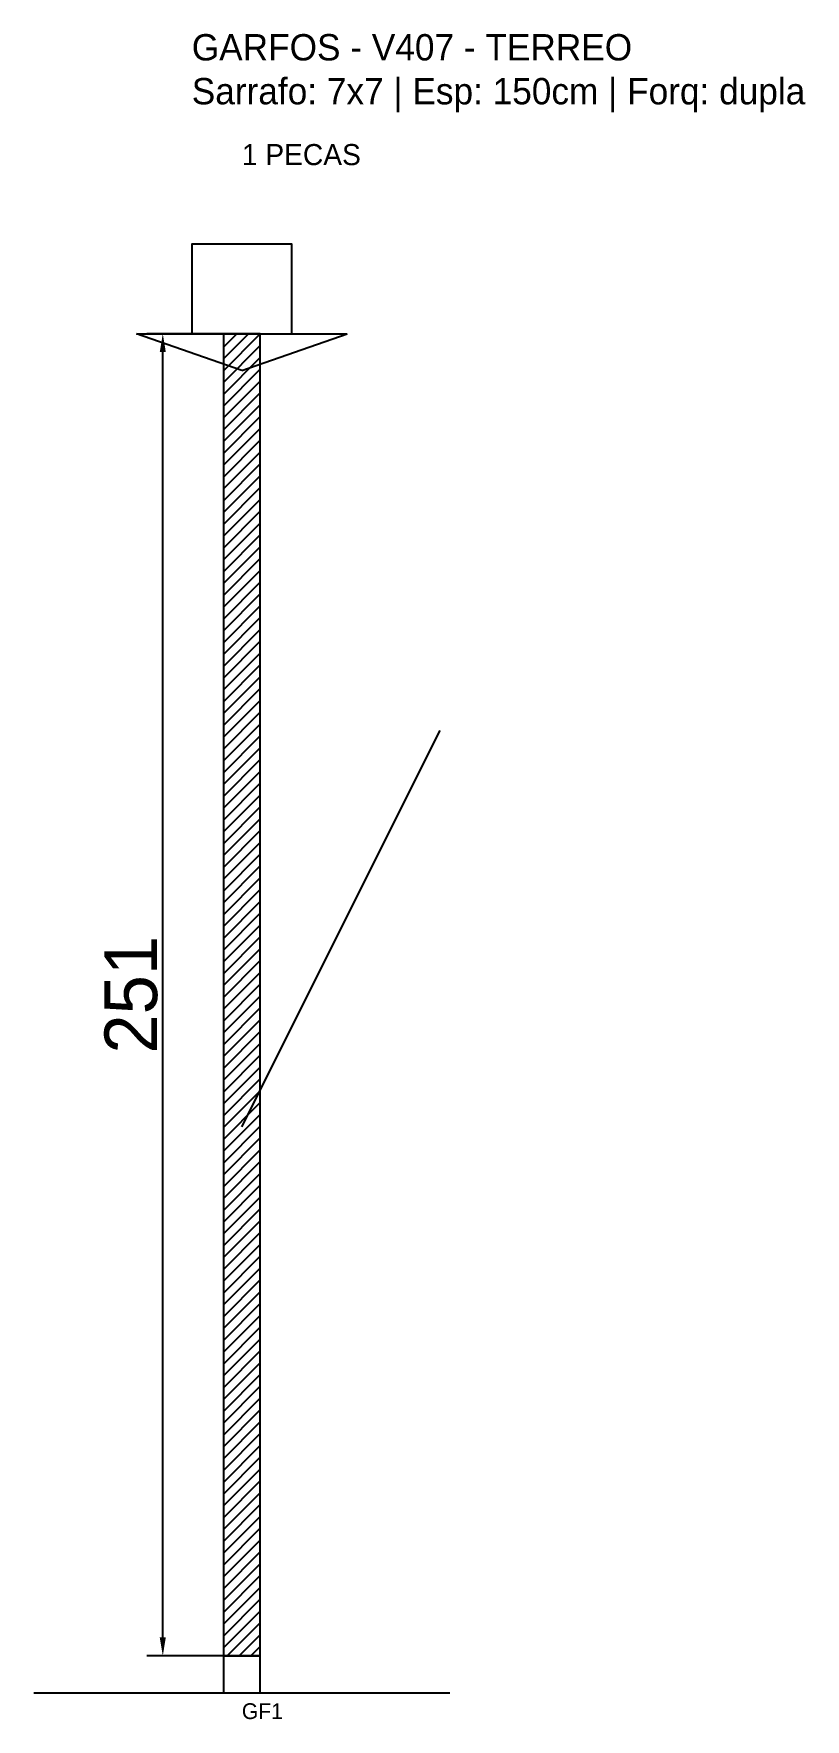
# Model space of a CAD drawing. Header units: metres. Extents: x -30 to 116, y -12 to 308.
import ezdxf

# ---------------------------------------------------------------- set-up
doc = ezdxf.new("R2010")
doc.units = ezdxf.units.M
for name, color, linetype in [('BARRA_ANCORAGEM', 1, 'Continuous'), ('COTA', 241, 'Continuous'), ('GARFOS OK', 3, 'Continuous'), ('NOME DA VIGA', 6, 'Continuous'), ('SARR_7x7', 40, 'Continuous'), ('VIGAS', 3, 'Continuous')]:
    doc.layers.add(name, color=color, linetype=linetype)
doc.dimstyles.new('EZ DXF', dxfattribs={"dimtxt": 10, "dimasz": 3.5, "dimexe": 3, "dimexo": 1.5, "dimgap": 1, "dimtad": 1, "dimdec": 1, "dimdsep": 46, "dimcen": 2.5, "dimazin": 3, "dimtfac": 1, "dimtmove": 0, "dimatfit": 3})

msp = doc.modelspace()

# ---------------------------------------------------------------- hatches: boundary and pattern name
at = {"layer": 'COTA'}
h = msp.add_hatch(dxfattribs=at)
h.set_pattern_fill('ANSI31', scale=0.5)
h.paths.add_polyline_path([(6, 0), (13, 0), (13, 251), (6, 251)])

# ---------------------------------------------------------------- linework, layer by layer
at = {"layer": 'BARRA_ANCORAGEM'}
msp.add_line((9.5, 100.4), (47.15, 175.7), dxfattribs=at)
at = {"layer": 'GARFOS OK'}
for p, q in [((9.5, 244), (-10.5, 251)), ((-10.5, 251), (29.5, 251)), ((9.5, 244), (29.5, 251))]:
    msp.add_line(p, q, dxfattribs=at)
at = {"layer": 'GARFOS OK', "linetype": 'CONTINUOUS'}
msp.add_line((-30, -7), (49, -7), dxfattribs=at)
at = {"layer": 'GARFOS OK'}
msp.add_lwpolyline([(6, 0), (13, 0), (13, 251), (6, 251), (6, 0)], dxfattribs=at)
at = {"layer": 'SARR_7x7'}
msp.add_lwpolyline([(6, -7), (13, -7), (13, 0), (6, 0), (6, -7)], dxfattribs=at)
at = {"layer": 'VIGAS'}
msp.add_lwpolyline([(0, 251), (19, 251), (19, 268), (0, 268), (0, 251)], dxfattribs=at)

# ---------------------------------------------------------------- texts
at = {"layer": 'NOME DA VIGA'}
for s, height, p in [('1 PECAS', 4, (9.5, 283)), ('GF1', 3, (9.5, -12))]:
    msp.add_text(s, height=height, dxfattribs=at).set_placement(p)
at = {"layer": 'NOME DA VIGA', "insert": (0, 293), "char_height": 5, "attachment_point": 7}
msp.add_mtext('GARFOS - V407 - TERREO\\PSarrafo: 7x7 | Esp: 150cm | Forq: dupla', dxfattribs=at)

# ---------------------------------------------------------------- dimensions: what is measured, and where the dimension line sits
at = {"layer": 'COTA'}
msp.add_linear_dim(base=(-5.5, 0), p1=(9.5, 0), p2=(9.5, 251), angle=90, dimstyle='EZ DXF', dxfattribs=at).render()

doc.saveas('drawing.dxf')
